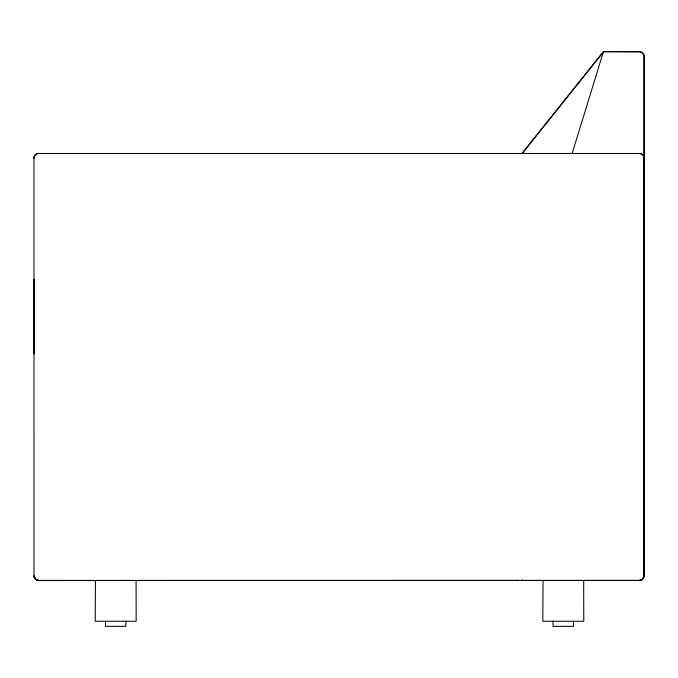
<?xml version="1.0" encoding="UTF-8"?>
<svg xmlns="http://www.w3.org/2000/svg" width="678" height="678" viewBox="0 0 678 678"><rect width="100%" height="100%" fill="white"/><g stroke="black" fill="none" stroke-linecap="round" stroke-linejoin="round"><path stroke-width="1.02" d="M33.951 353.331L33.985 279.2L34.163 353.899M95.454 580.563L95.234 621.251L136.168 621.251L136.075 580.563M105.454 621.251L105.421 626.336L125.854 626.336L125.888 621.251M543.053 580.563L542.832 621.251L583.766 621.251L583.673 580.563M553.053 621.251L553.019 626.336L573.461 626.336L573.486 621.251M644.032 575.978L643.202 578.427L640.498 580.385L522.102 580.436L522.102 579.682M33.9 158.279C33.824 155.694 36.205 153.347 38.773 153.398M572.147 153.414L603.386 51.892L522.84 152.575M602.988 53.189L603.454 51.664L639.854 51.74L642.024 52.503L644.1 55.655L644.1 576.486L642.151 579.487L639.201 580.47M522.746 152.592L603.454 51.664L640.498 51.757L643.253 53.74L644.083 55.613L644.083 576.529L642.032 579.639L639.693 580.444L38.4 580.393L35.968 579.631L33.985 576.13M516.534 580.546L518.45 580.317M518.28 580.385L39.044 580.554L36.053 579.597L33.985 576.741L33.976 157.898C33.993 155.618 36.154 153.414 38.468 153.474L639.515 153.474C641.998 153.423 644.125 155.855 644.083 158.279M639.515 580.393C641.99 580.444 644.125 578.012 644.083 575.597L644.007 157.898C644.007 155.457 641.6 153.355 639.201 153.398M38.773 580.47L35.993 579.614L33.968 576.698M39.375 580.546C36.765 580.673 33.917 578.673 33.976 575.91"/></g></svg>
